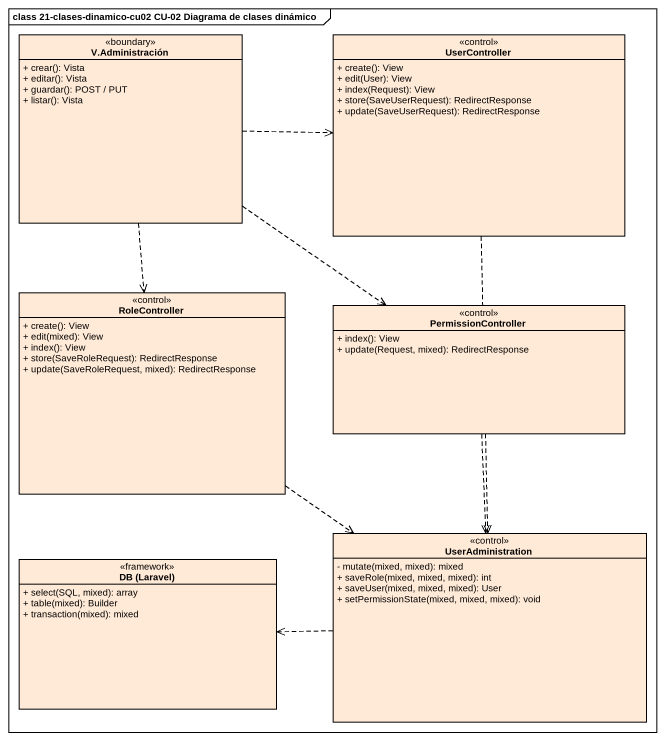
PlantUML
@startuml
mainframe class 21-clases-dinamico-cu02 CU-02 Diagrama de clases dinámico
hide circle
hide empty members
skinparam classAttributeIconSize 0
class "V.Administración" as V_Administración <<boundary>> #FFEAD7 {
  + crear(): Vista
  + editar(): Vista
  + guardar(): POST / PUT
  + listar(): Vista
}
class UserController <<control>> #FFEAD7 {
  + create(): View
  + edit(User): View
  + index(Request): View
  + store(SaveUserRequest): RedirectResponse
  + update(SaveUserRequest): RedirectResponse
}
class RoleController <<control>> #FFEAD7 {
  + create(): View
  + edit(mixed): View
  + index(): View
  + store(SaveRoleRequest): RedirectResponse
  + update(SaveRoleRequest, mixed): RedirectResponse
}
class PermissionController <<control>> #FFEAD7 {
  + index(): View
  + update(Request, mixed): RedirectResponse
}
class UserAdministration <<control>> #FFEAD7 {
  - mutate(mixed, mixed): mixed
  + saveRole(mixed, mixed, mixed): int
  + saveUser(mixed, mixed, mixed): User
  + setPermissionState(mixed, mixed, mixed): void
}
class "DB (Laravel)" as DB_Laravel <<framework>> #FFEAD7 {
  + select(SQL, mixed): array
  + table(mixed): Builder
  + transaction(mixed): mixed
}
V_Administración .right.> UserController
V_Administración ..> RoleController
V_Administración ..> PermissionController
UserController ..> UserAdministration
RoleController ..> UserAdministration
PermissionController ..> UserAdministration
UserAdministration .left.> DB_Laravel
@enduml
